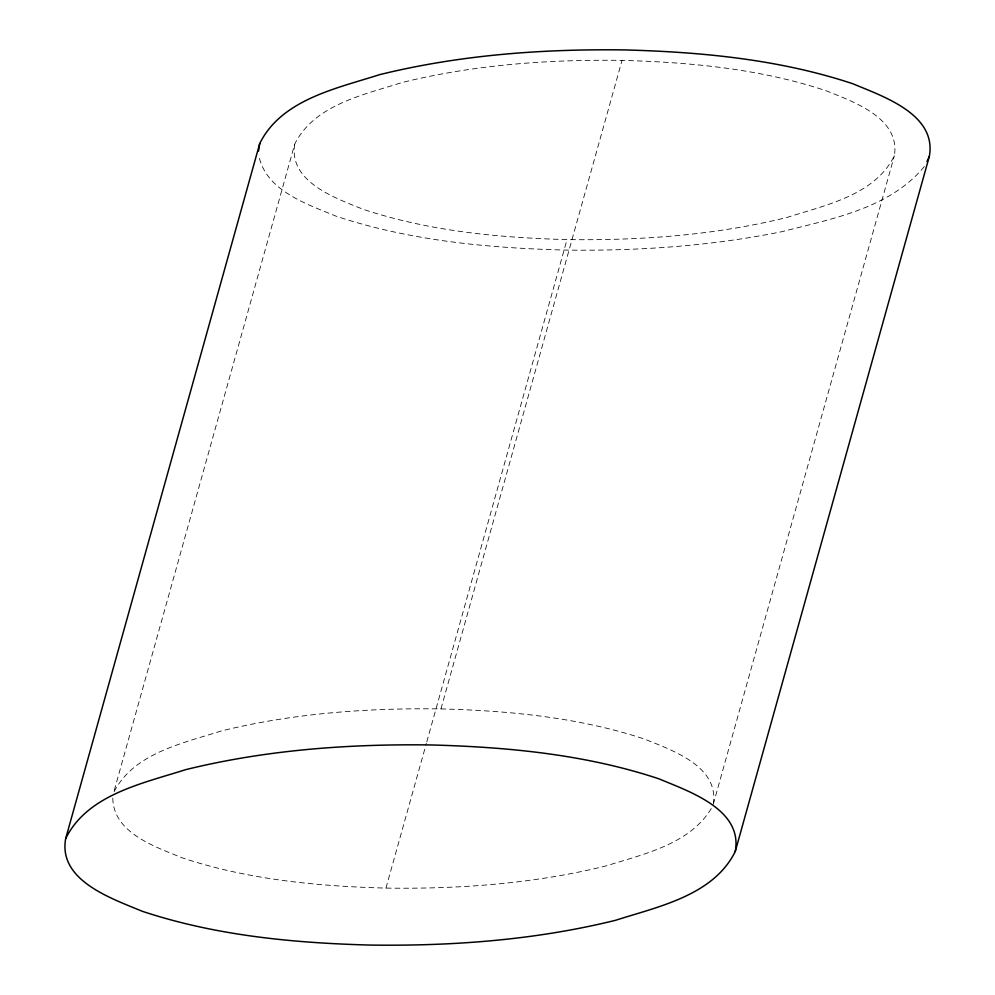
<?xml version="1.0" encoding="UTF-8"?>
<svg xmlns="http://www.w3.org/2000/svg" width="995" height="995" viewBox="0 0 995 995"><rect width="100%" height="100%" fill="white"/><g stroke="black" fill="none" stroke-linecap="round" stroke-linejoin="round"><path stroke-width="0.75" stroke-dasharray="4.97 3.73" d="M112.783 798.114C113.343 833.039 155.108 846.621 181.998 857.777C247.606 879.605 317.169 886.234 385.948 888.1C459.789 889.144 534.178 883.672 606.03 865.936C643.466 854.158 689.709 844.332 711.45 808.288M294.694 144.213C288.6 181.911 335.377 198.117 363.063 209.261C428.671 231.089 498.246 237.718 567.026 239.596C640.867 240.628 715.243 235.156 787.095 217.432C825.39 205.132 874.891 195.256 894.368 155.755C900.463 118.069 853.673 101.851 825.987 90.707C760.379 68.891 690.816 62.25 622.037 60.384C548.195 59.352 473.819 64.824 401.955 82.548C363.66 94.848 314.159 104.724 294.694 144.213L113.629 792.729C133.094 753.24 182.595 743.364 220.89 731.064C292.741 713.34 367.13 707.868 440.959 708.9C509.751 710.766 579.314 717.407 644.922 739.223C672.309 750.379 718.079 765.889 713.502 802.928M385.948 888.1L426.37 743.352M426.78 741.897L567.026 239.596M440.959 708.9L622.037 60.384M713.291 804.271L894.368 155.755M924.33 166.538C889.853 208.515 831.658 218.912 781.709 231.723C710.082 246.188 636.8 251.175 563.817 250.043C487.015 247.954 409.331 240.541 336.074 216.176C306.696 203.987 265.64 190.742 258.725 155.22"/><path stroke-width="1.49" d="M65.682 838.574C57.946 880.724 111.95 898.547 142.024 911.196C215.281 935.561 292.965 942.974 369.767 945.063C452.215 946.22 535.26 940.101 615.495 920.313C658.255 906.582 713.527 895.55 735.268 851.459L929.318 156.426C937.054 114.276 883.05 96.453 852.976 83.804C779.719 59.439 702.035 52.026 625.233 49.937C542.785 48.78 459.74 54.899 379.505 74.687C336.745 88.418 281.473 99.45 259.732 143.541L65.682 838.574C87.411 794.47 142.695 783.451 185.456 769.707C265.69 749.919 348.735 743.8 431.183 744.957C507.985 747.046 585.669 754.459 658.926 778.824C689 791.473 743.004 809.296 735.268 851.459M258.563 151.053L259.732 143.541M926.967 161.551L929.318 156.426"/></g></svg>
